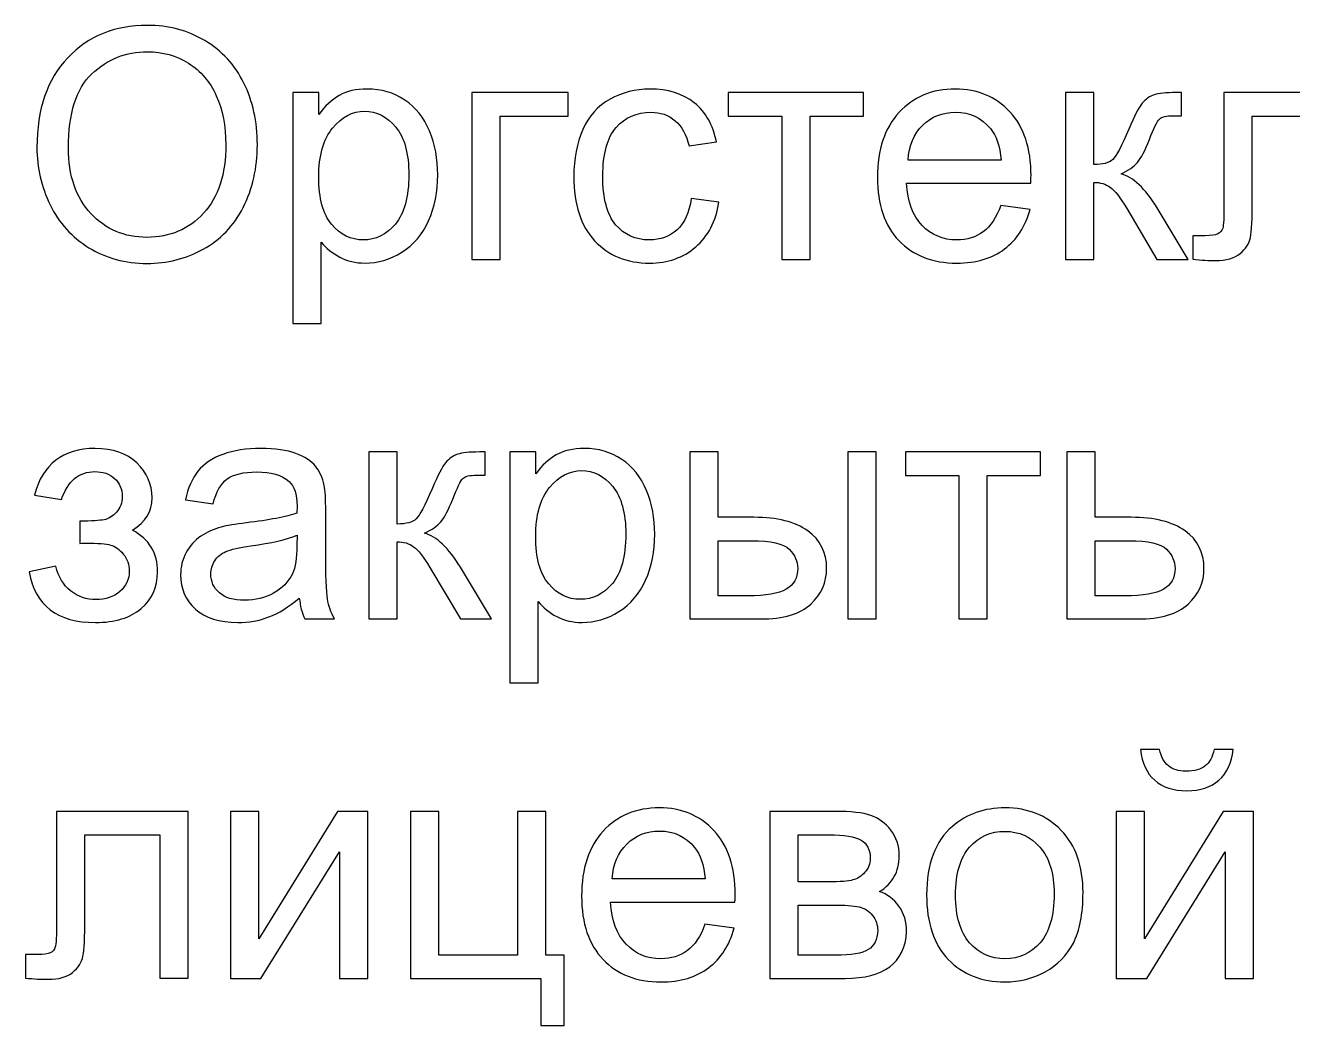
# Model space of a CAD drawing. Header units: millimetres. Extents: x 395 to 1406, y -158 to 315.
# Drawn here: x 408.47 to 441.99, y 244.56 to 271.02 of the extents above; entities that cross this region are included whole.
import ezdxf

# ---------------------------------------------------------------- set-up
doc = ezdxf.new("R2010")
doc.units = ezdxf.units.MM
doc.header["$MEASUREMENT"] = 0
doc.layers.add('Roja', color=1, linetype='Continuous')

msp = doc.modelspace()

# ---------------------------------------------------------------- linework, layer by layer
at = {"layer": 'Roja', "color": 1}
for points, knots in [([(408.775, 267.7933), (408.775, 268.8031), (409.0473, 269.5944), (409.5904, 270.166), (409.5904, 270.166), (410.1336, 270.7375), (410.8343, 271.0226), (411.6937, 271.0226), (411.6937, 271.0226), (412.2568, 271.0226), (412.7631, 270.8879), (413.2155, 270.6198), (413.2155, 270.6198), (413.6665, 270.3518), (414.0111, 269.9774), (414.248, 269.4966), (414.248, 269.4966), (414.4848, 269.0172), (414.604, 268.4726), (414.604, 267.8642), (414.604, 267.8642), (414.604, 267.2472), (414.4792, 266.6941), (414.2295, 266.2077), (414.2295, 266.2077), (413.9799, 265.7198), (413.6268, 265.351), (413.1701, 265.1014), (413.1701, 265.1014), (412.712, 264.8504), (412.2185, 264.7256), (411.6895, 264.7256), (411.6895, 264.7256), (411.1151, 264.7256), (410.6031, 264.8646), (410.1507, 265.1411), (410.1507, 265.1411), (409.6997, 265.4177), (409.3564, 265.7949), (409.1238, 266.2743), (409.1238, 266.2743), (408.8913, 266.7523), (408.775, 267.2586), (408.775, 267.7933)], [0, 0, 0, 0, 0.0833333, 0.0833333, 0.0833333, 0.0833333, 0.1666667, 0.1666667, 0.1666667, 0.1666667, 0.25, 0.25, 0.25, 0.25, 0.3333333, 0.3333333, 0.3333333, 0.3333333, 0.4166667, 0.4166667, 0.4166667, 0.4166667, 0.5, 0.5, 0.5, 0.5, 0.5833333, 0.5833333, 0.5833333, 0.5833333, 0.6666667, 0.6666667, 0.6666667, 0.6666667, 0.75, 0.75, 0.75, 0.75, 0.8333333, 0.8333333, 0.8333333, 0.8333333, 1, 1, 1, 1]), ([(409.6089, 267.7791), (409.6089, 267.0458), (409.806, 266.4686), (410.2003, 266.0474), (410.2003, 266.0474), (410.5946, 265.6262), (411.0895, 265.4149), (411.6852, 265.4149), (411.6852, 265.4149), (412.2922, 265.4149), (412.79, 265.6276), (413.1829, 266.0531), (413.1829, 266.0531), (413.5743, 266.4785), (413.77, 267.0827), (413.77, 267.8656), (413.77, 267.8656), (413.77, 268.3606), (413.6864, 268.7931), (413.519, 269.1619), (413.519, 269.1619), (413.3516, 269.5306), (413.1063, 269.8171), (412.7843, 270.0199), (412.7843, 270.0199), (412.461, 270.2227), (412.0993, 270.3248), (411.698, 270.3248), (411.698, 270.3248), (411.1278, 270.3248), (410.6371, 270.1291), (410.2258, 269.7377), (410.2258, 269.7377), (409.8145, 269.3462), (409.6089, 268.6938), (409.6089, 267.7791)], [0, 0, 0, 0, 0.1, 0.1, 0.1, 0.1, 0.2, 0.2, 0.2, 0.2, 0.3, 0.3, 0.3, 0.3, 0.4, 0.4, 0.4, 0.4, 0.5, 0.5, 0.5, 0.5, 0.6, 0.6, 0.6, 0.6, 0.7, 0.7, 0.7, 0.7, 0.8, 0.8, 0.8, 0.8, 1, 1, 1, 1]), ([(415.5471, 263.1343), (415.5471, 263.1343), (415.5471, 269.2441), (415.5471, 269.2441), (415.5471, 269.2441), (415.5471, 269.2441), (416.2279, 269.2441), (416.2279, 269.2441), (416.2279, 269.2441), (416.2279, 269.2441), (416.2279, 268.6641), (416.2279, 268.6641), (416.2279, 268.6641), (416.3881, 268.8881), (416.5697, 269.0569), (416.7725, 269.169), (416.7725, 269.169), (416.9739, 269.281), (417.2192, 269.3377), (417.5071, 269.3377), (417.5071, 269.3377), (417.8844, 269.3377), (418.2163, 269.2413), (418.5042, 269.047), (418.5042, 269.047), (418.7921, 268.8541), (419.0091, 268.5804), (419.1566, 268.2287), (419.1566, 268.2287), (419.3027, 267.8755), (419.3764, 267.4898), (419.3764, 267.0685), (419.3764, 267.0685), (419.3764, 266.6189), (419.2956, 266.2133), (419.1339, 265.8517), (419.1339, 265.8517), (418.9722, 265.4914), (418.7368, 265.2149), (418.4276, 265.022), (418.4276, 265.022), (418.1198, 264.8305), (417.7951, 264.7341), (417.4547, 264.7341), (417.4547, 264.7341), (417.2051, 264.7341), (416.981, 264.7866), (416.7838, 264.8915), (416.7838, 264.8915), (416.5853, 264.9965), (416.4236, 265.1284), (416.296, 265.2886), (416.296, 265.2886), (416.296, 265.2886), (416.296, 263.1343), (416.296, 263.1343), (416.296, 263.1343), (416.296, 263.1343), (415.5471, 263.1343), (415.5471, 263.1343)], [0, 0, 0, 0, 0.0625, 0.0625, 0.0625, 0.0625, 0.125, 0.125, 0.125, 0.125, 0.1875, 0.1875, 0.1875, 0.1875, 0.25, 0.25, 0.25, 0.25, 0.3125, 0.3125, 0.3125, 0.3125, 0.375, 0.375, 0.375, 0.375, 0.4375, 0.4375, 0.4375, 0.4375, 0.5, 0.5, 0.5, 0.5, 0.5625, 0.5625, 0.5625, 0.5625, 0.625, 0.625, 0.625, 0.625, 0.6875, 0.6875, 0.6875, 0.6875, 0.75, 0.75, 0.75, 0.75, 0.8125, 0.8125, 0.8125, 0.8125, 0.875, 0.875, 0.875, 0.875, 1, 1, 1, 1]), ([(420.2798, 269.2441), (420.2798, 269.2441), (422.8242, 269.2441), (422.8242, 269.2441), (422.8242, 269.2441), (422.8242, 269.2441), (422.8242, 268.6229), (422.8242, 268.6229), (422.8242, 268.6229), (422.8242, 268.6229), (421.0287, 268.6229), (421.0287, 268.6229), (421.0287, 268.6229), (421.0287, 268.6229), (421.0287, 264.8277), (421.0287, 264.8277), (421.0287, 264.8277), (421.0287, 264.8277), (420.2798, 264.8277), (420.2798, 264.8277), (420.2798, 264.8277), (420.2798, 264.8277), (420.2798, 269.2441), (420.2798, 269.2441)], [0, 0, 0, 0, 0.1428571, 0.1428571, 0.1428571, 0.1428572, 0.2857143, 0.2857143, 0.2857143, 0.2857143, 0.4285714, 0.4285714, 0.4285714, 0.4285714, 0.5714286, 0.5714286, 0.5714286, 0.5714286, 0.7142857, 0.7142857, 0.7142857, 0.7142857, 1, 1, 1, 1]), ([(426.0804, 266.4445), (426.0804, 266.4445), (426.8123, 266.3424), (426.8123, 266.3424), (426.8123, 266.3424), (426.7314, 265.8389), (426.5272, 265.4461), (426.1967, 265.161), (426.1967, 265.161), (425.8663, 264.8759), (425.4593, 264.7341), (424.9785, 264.7341), (424.9785, 264.7341), (424.3757, 264.7341), (423.8907, 264.9312), (423.5248, 265.3255), (423.5248, 265.3255), (423.1574, 265.7198), (422.9745, 266.2842), (422.9745, 267.0189), (422.9745, 267.0189), (422.9745, 267.4954), (423.0539, 267.911), (423.2113, 268.2684), (423.2113, 268.2684), (423.3688, 268.6244), (423.6084, 268.8924), (423.9318, 269.0697), (423.9318, 269.0697), (424.2537, 269.2484), (424.604, 269.3377), (424.9841, 269.3377), (424.9841, 269.3377), (425.4621, 269.3377), (425.8549, 269.2172), (426.1585, 268.9747), (426.1585, 268.9747), (426.4634, 268.7321), (426.6591, 268.3875), (426.7442, 267.9422), (426.7442, 267.9422), (426.7442, 267.9422), (426.0209, 267.8316), (426.0209, 267.8316), (426.0209, 267.8316), (425.9514, 268.128), (425.8294, 268.3506), (425.6521, 268.501), (425.6521, 268.501), (425.4763, 268.6499), (425.2635, 268.7251), (425.0139, 268.7251), (425.0139, 268.7251), (424.6367, 268.7251), (424.3303, 268.5903), (424.0935, 268.3208), (424.0935, 268.3208), (423.858, 268.05), (423.7403, 267.6245), (423.7403, 267.0402), (423.7403, 267.0402), (423.7403, 266.4473), (423.8538, 266.0176), (424.0807, 265.7496), (424.0807, 265.7496), (424.3091, 265.4815), (424.6055, 265.3468), (424.97, 265.3468), (424.97, 265.3468), (425.265, 265.3468), (425.5103, 265.4361), (425.706, 265.6162), (425.706, 265.6162), (425.9032, 265.7949), (426.028, 266.0715), (426.0804, 266.4445)], [0, 0, 0, 0, 0.05, 0.05, 0.05, 0.05, 0.1, 0.1, 0.1, 0.1, 0.15, 0.15, 0.15, 0.15, 0.2, 0.2, 0.2, 0.2, 0.25, 0.25, 0.25, 0.25, 0.3, 0.3, 0.3, 0.3, 0.35, 0.35, 0.35, 0.35, 0.4, 0.4, 0.4, 0.4, 0.45, 0.45, 0.45, 0.45, 0.5, 0.5, 0.5, 0.5, 0.55, 0.55, 0.55, 0.55, 0.6, 0.6, 0.6, 0.6, 0.65, 0.65, 0.65, 0.65, 0.7, 0.7, 0.7, 0.7, 0.75, 0.75, 0.75, 0.75, 0.8, 0.8, 0.8, 0.8, 0.85, 0.85, 0.85, 0.85, 0.9, 0.9, 0.9, 0.9, 1, 1, 1, 1]), ([(427.059, 269.2441), (427.059, 269.2441), (430.633, 269.2441), (430.633, 269.2441), (430.633, 269.2441), (430.633, 269.2441), (430.633, 268.6229), (430.633, 268.6229), (430.633, 268.6229), (430.633, 268.6229), (429.2204, 268.6229), (429.2204, 268.6229), (429.2204, 268.6229), (429.2204, 268.6229), (429.2204, 264.8277), (429.2204, 264.8277), (429.2204, 264.8277), (429.2204, 264.8277), (428.4716, 264.8277), (428.4716, 264.8277), (428.4716, 264.8277), (428.4716, 264.8277), (428.4716, 268.6229), (428.4716, 268.6229), (428.4716, 268.6229), (428.4716, 268.6229), (427.059, 268.6229), (427.059, 268.6229), (427.059, 268.6229), (427.059, 268.6229), (427.059, 269.2441), (427.059, 269.2441)], [0, 0, 0, 0, 0.1111111, 0.1111111, 0.1111111, 0.1111111, 0.2222222, 0.2222222, 0.2222222, 0.2222222, 0.3333333, 0.3333333, 0.3333333, 0.3333333, 0.4444444, 0.4444444, 0.4444444, 0.4444445, 0.5555556, 0.5555556, 0.5555556, 0.5555556, 0.6666667, 0.6666667, 0.6666667, 0.6666667, 0.7777778, 0.7777778, 0.7777778, 0.7777778, 1, 1, 1, 1]), ([(434.2652, 266.2573), (434.2652, 266.2573), (435.0396, 266.1552), (435.0396, 266.1552), (435.0396, 266.1552), (434.919, 265.7056), (434.6935, 265.3553), (434.3645, 265.1071), (434.3645, 265.1071), (434.0354, 264.8589), (433.6156, 264.7341), (433.1036, 264.7341), (433.1036, 264.7341), (432.4598, 264.7341), (431.9492, 264.9327), (431.5719, 265.3298), (431.5719, 265.3298), (431.1947, 265.7255), (431.0061, 266.2828), (431.0061, 266.999), (431.0061, 266.999), (431.0061, 267.7394), (431.1961, 268.3152), (431.5776, 268.7236), (431.5776, 268.7236), (431.9591, 269.1335), (432.4541, 269.3377), (433.0625, 269.3377), (433.0625, 269.3377), (433.6511, 269.3377), (434.1319, 269.1378), (434.5049, 268.7364), (434.5049, 268.7364), (434.8779, 268.335), (435.0651, 267.7706), (435.0651, 267.043), (435.0651, 267.043), (435.0651, 266.999), (435.0637, 266.9324), (435.0608, 266.8445), (435.0608, 266.8445), (435.0608, 266.8445), (431.7719, 266.8445), (431.7719, 266.8445), (431.7719, 266.8445), (431.8003, 266.3608), (431.9364, 265.9892), (432.1832, 265.7325), (432.1832, 265.7325), (432.4286, 265.4758), (432.7363, 265.3468), (433.1036, 265.3468), (433.1036, 265.3468), (433.3774, 265.3468), (433.6114, 265.4191), (433.8043, 265.5638), (433.8043, 265.5638), (433.9986, 265.7084), (434.1517, 265.9396), (434.2652, 266.2573)], [0, 0, 0, 0, 0.0625, 0.0625, 0.0625, 0.0625, 0.125, 0.125, 0.125, 0.125, 0.1875, 0.1875, 0.1875, 0.1875, 0.25, 0.25, 0.25, 0.25, 0.3125, 0.3125, 0.3125, 0.3125, 0.375, 0.375, 0.375, 0.375, 0.4375, 0.4375, 0.4375, 0.4375, 0.5, 0.5, 0.5, 0.5, 0.5625, 0.5625, 0.5625, 0.5625, 0.625, 0.625, 0.625, 0.625, 0.6875, 0.6875, 0.6875, 0.6875, 0.75, 0.75, 0.75, 0.75, 0.8125, 0.8125, 0.8125, 0.8125, 0.875, 0.875, 0.875, 0.875, 1, 1, 1, 1]), ([(435.977, 269.2441), (435.977, 269.2441), (436.7259, 269.2441), (436.7259, 269.2441), (436.7259, 269.2441), (436.7259, 269.2441), (436.7259, 267.338), (436.7259, 267.338), (436.7259, 267.338), (436.9641, 267.338), (437.1315, 267.3834), (437.2279, 267.4756), (437.2279, 267.4756), (437.3229, 267.5663), (437.4633, 267.8316), (437.6506, 268.2726), (437.6506, 268.2726), (437.7981, 268.6215), (437.9172, 268.8513), (438.008, 268.9619), (438.008, 268.9619), (438.1001, 269.0725), (438.2051, 269.1477), (438.3242, 269.186), (438.3242, 269.186), (438.4448, 269.2243), (438.6362, 269.2441), (438.8986, 269.2441), (438.8986, 269.2441), (438.8986, 269.2441), (439.0489, 269.2441), (439.0489, 269.2441), (439.0489, 269.2441), (439.0489, 269.2441), (439.0489, 268.6272), (439.0489, 268.6272), (439.0489, 268.6272), (439.0489, 268.6272), (438.8405, 268.6314), (438.8405, 268.6314), (438.8405, 268.6314), (438.6433, 268.6314), (438.5171, 268.6017), (438.4618, 268.5435), (438.4618, 268.5435), (438.4036, 268.4825), (438.3143, 268.301), (438.1952, 267.9989), (438.1952, 267.9989), (438.0817, 267.7096), (437.9782, 267.5096), (437.8831, 267.399), (437.8831, 267.399), (437.7895, 267.2884), (437.6435, 267.1877), (437.4463, 267.0955), (437.4463, 267.0955), (437.7683, 267.009), (438.086, 266.7097), (438.398, 266.1963), (438.398, 266.1963), (438.398, 266.1963), (439.2191, 264.8277), (439.2191, 264.8277), (439.2191, 264.8277), (439.2191, 264.8277), (438.3966, 264.8277), (438.3966, 264.8277), (438.3966, 264.8277), (438.3966, 264.8277), (437.5867, 266.1921), (437.5867, 266.1921), (437.5867, 266.1921), (437.4236, 266.4686), (437.2818, 266.6502), (437.1613, 266.7381), (437.1613, 266.7381), (437.0393, 266.826), (436.8946, 266.87), (436.7259, 266.87), (436.7259, 266.87), (436.7259, 266.87), (436.7259, 264.8277), (436.7259, 264.8277), (436.7259, 264.8277), (436.7259, 264.8277), (435.977, 264.8277), (435.977, 264.8277), (435.977, 264.8277), (435.977, 264.8277), (435.977, 269.2441), (435.977, 269.2441)], [0, 0, 0, 0, 0.0416667, 0.0416667, 0.0416667, 0.0416667, 0.0833333, 0.0833333, 0.0833333, 0.0833333, 0.125, 0.125, 0.125, 0.125, 0.1666667, 0.1666667, 0.1666667, 0.1666667, 0.2083333, 0.2083333, 0.2083333, 0.2083333, 0.25, 0.25, 0.25, 0.25, 0.2916667, 0.2916667, 0.2916667, 0.2916667, 0.3333333, 0.3333333, 0.3333333, 0.3333333, 0.375, 0.375, 0.375, 0.375, 0.4166667, 0.4166667, 0.4166667, 0.4166667, 0.4583333, 0.4583333, 0.4583333, 0.4583333, 0.5, 0.5, 0.5, 0.5, 0.5416667, 0.5416667, 0.5416667, 0.5416667, 0.5833333, 0.5833333, 0.5833333, 0.5833333, 0.625, 0.625, 0.625, 0.625, 0.6666667, 0.6666667, 0.6666667, 0.6666667, 0.7083333, 0.7083333, 0.7083333, 0.7083333, 0.75, 0.75, 0.75, 0.75, 0.7916667, 0.7916667, 0.7916667, 0.7916667, 0.8333333, 0.8333333, 0.8333333, 0.8333333, 0.875, 0.875, 0.875, 0.875, 0.9166667, 0.9166667, 0.9166667, 0.9166667, 1, 1, 1, 1]), ([(440.1693, 269.2441), (440.1693, 269.2441), (443.6497, 269.2441), (443.6497, 269.2441), (443.6497, 269.2441), (443.6497, 269.2441), (443.6497, 264.832), (443.6497, 264.832), (443.6497, 264.832), (443.6497, 264.832), (442.9009, 264.832), (442.9009, 264.832), (442.9009, 264.832), (442.9009, 264.832), (442.9009, 268.6229), (442.9009, 268.6229), (442.9009, 268.6229), (442.9009, 268.6229), (440.9182, 268.6229), (440.9182, 268.6229), (440.9182, 268.6229), (440.9182, 268.6229), (440.9182, 266.4261), (440.9182, 266.4261), (440.9182, 266.4261), (440.9182, 265.9141), (440.9012, 265.5765), (440.8685, 265.412), (440.8685, 265.412), (440.8345, 265.2489), (440.7437, 265.1071), (440.5948, 264.9851), (440.5948, 264.9851), (440.4445, 264.8632), (440.2289, 264.8022), (439.9467, 264.8022), (439.9467, 264.8022), (439.7722, 264.8022), (439.5708, 264.8135), (439.3439, 264.8348), (439.3439, 264.8348), (439.3439, 264.8348), (439.3439, 265.4574), (439.3439, 265.4574), (439.3439, 265.4574), (439.3439, 265.4574), (439.6715, 265.4574), (439.6715, 265.4574), (439.6715, 265.4574), (439.8261, 265.4574), (439.9367, 265.473), (440.0034, 265.5056), (440.0034, 265.5056), (440.0701, 265.5368), (440.114, 265.5879), (440.1367, 265.6574), (440.1367, 265.6574), (440.158, 265.7269), (440.1693, 265.9524), (440.1693, 266.3339), (440.1693, 266.3339), (440.1693, 266.3339), (440.1693, 269.2441), (440.1693, 269.2441)], [0, 0, 0, 0, 0.0588235, 0.0588235, 0.0588235, 0.0588235, 0.1176471, 0.1176471, 0.1176471, 0.1176471, 0.1764706, 0.1764706, 0.1764706, 0.1764706, 0.2352941, 0.2352941, 0.2352941, 0.2352941, 0.2941176, 0.2941176, 0.2941176, 0.2941177, 0.3529412, 0.3529412, 0.3529412, 0.3529412, 0.4117647, 0.4117647, 0.4117647, 0.4117647, 0.4705882, 0.4705882, 0.4705882, 0.4705882, 0.5294118, 0.5294118, 0.5294118, 0.5294118, 0.5882353, 0.5882353, 0.5882353, 0.5882353, 0.6470588, 0.6470588, 0.6470588, 0.6470588, 0.7058824, 0.7058824, 0.7058824, 0.7058824, 0.7647059, 0.7647059, 0.7647059, 0.7647059, 0.8235294, 0.8235294, 0.8235294, 0.8235294, 0.8823529, 0.8823529, 0.8823529, 0.882353, 1, 1, 1, 1]), ([(416.2279, 267.009), (416.2279, 266.4431), (416.3428, 266.0247), (416.5711, 265.7538), (416.5711, 265.7538), (416.8009, 265.4829), (417.0788, 265.3468), (417.405, 265.3468), (417.405, 265.3468), (417.7369, 265.3468), (418.0206, 265.4872), (418.256, 265.768), (418.256, 265.768), (418.4928, 266.0488), (418.6105, 266.4828), (418.6105, 267.0714), (418.6105, 267.0714), (418.6105, 267.633), (418.4957, 268.0528), (418.2645, 268.3322), (418.2645, 268.3322), (418.0333, 268.6116), (417.7582, 268.7506), (417.4377, 268.7506), (417.4377, 268.7506), (417.12, 268.7506), (416.8392, 268.6017), (416.5952, 268.3052), (416.5952, 268.3052), (416.3499, 268.0074), (416.2279, 267.5763), (416.2279, 267.009)], [0, 0, 0, 0, 0.1111111, 0.1111111, 0.1111111, 0.1111111, 0.2222222, 0.2222222, 0.2222222, 0.2222222, 0.3333333, 0.3333333, 0.3333333, 0.3333333, 0.4444444, 0.4444444, 0.4444444, 0.4444445, 0.5555556, 0.5555556, 0.5555556, 0.5555556, 0.6666667, 0.6666667, 0.6666667, 0.6666667, 0.7777778, 0.7777778, 0.7777778, 0.7777778, 1, 1, 1, 1]), ([(431.8145, 267.4571), (431.8145, 267.4571), (434.2737, 267.4571), (434.2737, 267.4571), (434.2737, 267.4571), (434.2411, 267.8287), (434.1461, 268.1067), (433.9915, 268.2925), (433.9915, 268.2925), (433.7546, 268.5804), (433.4454, 268.7251), (433.0668, 268.7251), (433.0668, 268.7251), (432.7236, 268.7251), (432.4356, 268.6102), (432.2016, 268.3804), (432.2016, 268.3804), (431.969, 268.1507), (431.84, 267.8429), (431.8145, 267.4571)], [0, 0, 0, 0, 0.1666667, 0.1666667, 0.1666667, 0.1666667, 0.3333333, 0.3333333, 0.3333333, 0.3333333, 0.5, 0.5, 0.5, 0.5, 0.6666667, 0.6666667, 0.6666667, 0.6666667, 1, 1, 1, 1]), ([(409.9067, 257.3209), (409.9067, 257.3209), (409.9067, 257.9081), (409.9067, 257.9081), (409.9067, 257.9081), (410.2216, 257.9109), (410.4371, 257.9237), (410.5506, 257.945), (410.5506, 257.945), (410.6655, 257.9677), (410.7747, 258.0329), (410.8768, 258.1435), (410.8768, 258.1435), (410.9789, 258.2541), (411.03, 258.3917), (411.03, 258.5576), (411.03, 258.5576), (411.03, 258.7576), (410.9633, 258.9193), (410.8286, 259.0384), (410.8286, 259.0384), (410.6938, 259.159), (410.5208, 259.2186), (410.3067, 259.2186), (410.3067, 259.2186), (409.8854, 259.2186), (409.5904, 258.9718), (409.4217, 258.4782), (409.4217, 258.4782), (409.4217, 258.4782), (408.7069, 258.5974), (408.7069, 258.5974), (408.7069, 258.5974), (408.9281, 259.4199), (409.4642, 259.8312), (410.3123, 259.8312), (410.3123, 259.8312), (410.7832, 259.8312), (411.1519, 259.7036), (411.42, 259.4469), (411.42, 259.4469), (411.688, 259.1902), (411.8214, 258.8838), (411.8214, 258.5279), (411.8214, 258.5279), (411.8214, 258.169), (411.6469, 257.8826), (411.2994, 257.6712), (411.2994, 257.6712), (411.5221, 257.5521), (411.688, 257.4004), (411.8001, 257.216), (411.8001, 257.216), (411.9107, 257.0316), (411.966, 256.8132), (411.966, 256.5608), (411.966, 256.5608), (411.966, 256.1651), (411.8214, 255.8445), (411.5335, 255.5978), (411.5335, 255.5978), (411.2441, 255.351), (410.8413, 255.2276), (410.3223, 255.2276), (410.3223, 255.2276), (409.3153, 255.2276), (408.731, 255.6729), (408.5707, 256.5636), (408.5707, 256.5636), (408.5707, 256.5636), (409.277, 256.7168), (409.277, 256.7168), (409.277, 256.7168), (409.3408, 256.4359), (409.4699, 256.2175), (409.6656, 256.0629), (409.6656, 256.0629), (409.8613, 255.9084), (410.084, 255.8318), (410.3364, 255.8318), (410.3364, 255.8318), (410.5889, 255.8318), (410.7988, 255.9027), (410.9662, 256.0459), (410.9662, 256.0459), (411.1335, 256.1878), (411.2172, 256.3693), (411.2172, 256.5905), (411.2172, 256.5905), (411.2172, 256.7621), (411.1647, 256.9111), (411.0598, 257.0387), (411.0598, 257.0387), (410.9548, 257.1663), (410.8428, 257.2458), (410.7236, 257.277), (410.7236, 257.277), (410.6045, 257.3096), (410.3889, 257.3252), (410.0769, 257.3252), (410.0769, 257.3252), (410.0514, 257.3252), (409.9947, 257.3238), (409.9067, 257.3209)], [0, 0, 0, 0, 0.037037, 0.037037, 0.037037, 0.037037, 0.0740741, 0.0740741, 0.0740741, 0.0740741, 0.1111111, 0.1111111, 0.1111111, 0.1111111, 0.1481481, 0.1481481, 0.1481481, 0.1481482, 0.1851852, 0.1851852, 0.1851852, 0.1851852, 0.2222222, 0.2222222, 0.2222222, 0.2222222, 0.2592593, 0.2592593, 0.2592593, 0.2592593, 0.2962963, 0.2962963, 0.2962963, 0.2962963, 0.3333333, 0.3333333, 0.3333333, 0.3333333, 0.3703704, 0.3703704, 0.3703704, 0.3703704, 0.4074074, 0.4074074, 0.4074074, 0.4074074, 0.4444444, 0.4444444, 0.4444444, 0.4444445, 0.4814815, 0.4814815, 0.4814815, 0.4814815, 0.5185185, 0.5185185, 0.5185185, 0.5185185, 0.5555556, 0.5555556, 0.5555556, 0.5555556, 0.5925926, 0.5925926, 0.5925926, 0.5925926, 0.6296296, 0.6296296, 0.6296296, 0.6296296, 0.6666667, 0.6666667, 0.6666667, 0.6666667, 0.7037037, 0.7037037, 0.7037037, 0.7037037, 0.7407407, 0.7407407, 0.7407407, 0.7407408, 0.7777778, 0.7777778, 0.7777778, 0.7777778, 0.8148148, 0.8148148, 0.8148148, 0.8148148, 0.8518519, 0.8518519, 0.8518519, 0.8518519, 0.8888889, 0.8888889, 0.8888889, 0.8888889, 0.9259259, 0.9259259, 0.9259259, 0.9259259, 1, 1, 1, 1]), ([(415.7144, 255.8743), (415.4365, 255.6375), (415.1684, 255.4715), (414.9117, 255.3737), (414.9117, 255.3737), (414.655, 255.2758), (414.3799, 255.2276), (414.0849, 255.2276), (414.0849, 255.2276), (413.5998, 255.2276), (413.2268, 255.3453), (412.9659, 255.5822), (412.9659, 255.5822), (412.7049, 255.8176), (412.5744, 256.1197), (412.5744, 256.487), (412.5744, 256.487), (412.5744, 256.7026), (412.6241, 256.8997), (412.7219, 257.0784), (412.7219, 257.0784), (412.8212, 257.2571), (412.9503, 257.3989), (413.1091, 257.5067), (413.1091, 257.5067), (413.2694, 257.6145), (413.4481, 257.6968), (413.6481, 257.7521), (413.6481, 257.7521), (413.7956, 257.7904), (414.0182, 257.8272), (414.3146, 257.8641), (414.3146, 257.8641), (414.9188, 257.935), (415.3656, 258.0215), (415.6506, 258.1208), (415.6506, 258.1208), (415.6535, 258.2229), (415.6549, 258.2882), (415.6549, 258.3151), (415.6549, 258.3151), (415.6549, 258.6186), (415.584, 258.8328), (415.4421, 258.9576), (415.4421, 258.9576), (415.2507, 259.1264), (414.9656, 259.21), (414.5884, 259.21), (414.5884, 259.21), (414.2352, 259.21), (413.9743, 259.1476), (413.8069, 259.0243), (413.8069, 259.0243), (413.6381, 258.9009), (413.5147, 258.6825), (413.4339, 258.3676), (413.4339, 258.3676), (413.4339, 258.3676), (412.7021, 258.4697), (412.7021, 258.4697), (412.7021, 258.4697), (412.7687, 258.7831), (412.8779, 259.037), (413.0311, 259.2299), (413.0311, 259.2299), (413.1843, 259.4228), (413.4055, 259.5703), (413.6949, 259.6752), (413.6949, 259.6752), (413.9828, 259.7788), (414.3189, 259.8312), (414.699, 259.8312), (414.699, 259.8312), (415.0762, 259.8312), (415.384, 259.7873), (415.6208, 259.6979), (415.6208, 259.6979), (415.8563, 259.6086), (416.0307, 259.4979), (416.1413, 259.3632), (416.1413, 259.3632), (416.252, 259.2285), (416.33, 259.0583), (416.3754, 258.8526), (416.3754, 258.8526), (416.3995, 258.725), (416.4122, 258.4952), (416.4122, 258.1648), (416.4122, 258.1648), (416.4122, 258.1648), (416.4122, 257.172), (416.4122, 257.172), (416.4122, 257.172), (416.4122, 256.4785), (416.4278, 256.0403), (416.459, 255.8545), (416.459, 255.8545), (416.4888, 255.6687), (416.5512, 255.4914), (416.642, 255.3212), (416.642, 255.3212), (416.642, 255.3212), (415.8591, 255.3212), (415.8591, 255.3212), (415.8591, 255.3212), (415.7839, 255.4786), (415.7357, 255.663), (415.7144, 255.8743)], [0, 0, 0, 0, 0.0357143, 0.0357143, 0.0357143, 0.0357143, 0.0714286, 0.0714286, 0.0714286, 0.0714286, 0.1071429, 0.1071429, 0.1071429, 0.1071429, 0.1428571, 0.1428571, 0.1428571, 0.1428572, 0.1785714, 0.1785714, 0.1785714, 0.1785714, 0.2142857, 0.2142857, 0.2142857, 0.2142857, 0.25, 0.25, 0.25, 0.25, 0.2857143, 0.2857143, 0.2857143, 0.2857143, 0.3214286, 0.3214286, 0.3214286, 0.3214286, 0.3571429, 0.3571429, 0.3571429, 0.3571429, 0.3928571, 0.3928571, 0.3928571, 0.3928572, 0.4285714, 0.4285714, 0.4285714, 0.4285714, 0.4642857, 0.4642857, 0.4642857, 0.4642857, 0.5, 0.5, 0.5, 0.5, 0.5357143, 0.5357143, 0.5357143, 0.5357143, 0.5714286, 0.5714286, 0.5714286, 0.5714286, 0.6071429, 0.6071429, 0.6071429, 0.6071429, 0.6428571, 0.6428571, 0.6428571, 0.6428572, 0.6785714, 0.6785714, 0.6785714, 0.6785714, 0.7142857, 0.7142857, 0.7142857, 0.7142857, 0.75, 0.75, 0.75, 0.75, 0.7857143, 0.7857143, 0.7857143, 0.7857143, 0.8214286, 0.8214286, 0.8214286, 0.8214286, 0.8571429, 0.8571429, 0.8571429, 0.8571429, 0.8928571, 0.8928571, 0.8928571, 0.8928572, 0.9285714, 0.9285714, 0.9285714, 0.9285714, 1, 1, 1, 1]), ([(421.2853, 253.6278), (421.2853, 253.6278), (421.2853, 259.7376), (421.2853, 259.7376), (421.2853, 259.7376), (421.2853, 259.7376), (421.9661, 259.7376), (421.9661, 259.7376), (421.9661, 259.7376), (421.9661, 259.7376), (421.9661, 259.1576), (421.9661, 259.1576), (421.9661, 259.1576), (422.1263, 259.3816), (422.3079, 259.5504), (422.5107, 259.6625), (422.5107, 259.6625), (422.7121, 259.7745), (422.9574, 259.8312), (423.2453, 259.8312), (423.2453, 259.8312), (423.6226, 259.8312), (423.9545, 259.7348), (424.2424, 259.5405), (424.2424, 259.5405), (424.5303, 259.3476), (424.7473, 259.0739), (424.8948, 258.7222), (424.8948, 258.7222), (425.0409, 258.369), (425.1146, 257.9833), (425.1146, 257.562), (425.1146, 257.562), (425.1146, 257.1124), (425.0338, 256.7068), (424.8721, 256.3452), (424.8721, 256.3452), (424.7104, 255.9849), (424.475, 255.7084), (424.1658, 255.5155), (424.1658, 255.5155), (423.858, 255.324), (423.5333, 255.2276), (423.1929, 255.2276), (423.1929, 255.2276), (422.9433, 255.2276), (422.7192, 255.2801), (422.522, 255.385), (422.522, 255.385), (422.3235, 255.49), (422.1618, 255.6219), (422.0342, 255.7821), (422.0342, 255.7821), (422.0342, 255.7821), (422.0342, 253.6278), (422.0342, 253.6278), (422.0342, 253.6278), (422.0342, 253.6278), (421.2853, 253.6278), (421.2853, 253.6278)], [0, 0, 0, 0, 0.0625, 0.0625, 0.0625, 0.0625, 0.125, 0.125, 0.125, 0.125, 0.1875, 0.1875, 0.1875, 0.1875, 0.25, 0.25, 0.25, 0.25, 0.3125, 0.3125, 0.3125, 0.3125, 0.375, 0.375, 0.375, 0.375, 0.4375, 0.4375, 0.4375, 0.4375, 0.5, 0.5, 0.5, 0.5, 0.5625, 0.5625, 0.5625, 0.5625, 0.625, 0.625, 0.625, 0.625, 0.6875, 0.6875, 0.6875, 0.6875, 0.75, 0.75, 0.75, 0.75, 0.8125, 0.8125, 0.8125, 0.8125, 0.875, 0.875, 0.875, 0.875, 1, 1, 1, 1]), ([(417.5539, 259.7376), (417.5539, 259.7376), (418.3028, 259.7376), (418.3028, 259.7376), (418.3028, 259.7376), (418.3028, 259.7376), (418.3028, 257.8315), (418.3028, 257.8315), (418.3028, 257.8315), (418.541, 257.8315), (418.7084, 257.8769), (418.8048, 257.9691), (418.8048, 257.9691), (418.8998, 258.0598), (419.0402, 258.3251), (419.2275, 258.7661), (419.2275, 258.7661), (419.375, 259.115), (419.4941, 259.3448), (419.5849, 259.4554), (419.5849, 259.4554), (419.677, 259.566), (419.782, 259.6412), (419.9011, 259.6795), (419.9011, 259.6795), (420.0217, 259.7178), (420.2131, 259.7376), (420.4755, 259.7376), (420.4755, 259.7376), (420.4755, 259.7376), (420.6258, 259.7376), (420.6258, 259.7376), (420.6258, 259.7376), (420.6258, 259.7376), (420.6258, 259.1207), (420.6258, 259.1207), (420.6258, 259.1207), (420.6258, 259.1207), (420.4174, 259.1249), (420.4174, 259.1249), (420.4174, 259.1249), (420.2202, 259.1249), (420.094, 259.0952), (420.0387, 259.037), (420.0387, 259.037), (419.9805, 258.976), (419.8912, 258.7945), (419.7721, 258.4924), (419.7721, 258.4924), (419.6586, 258.2031), (419.5551, 258.0031), (419.46, 257.8925), (419.46, 257.8925), (419.3664, 257.7819), (419.2204, 257.6812), (419.0232, 257.589), (419.0232, 257.589), (419.3452, 257.5025), (419.6629, 257.2032), (419.9749, 256.6898), (419.9749, 256.6898), (419.9749, 256.6898), (420.796, 255.3212), (420.796, 255.3212), (420.796, 255.3212), (420.796, 255.3212), (419.9735, 255.3212), (419.9735, 255.3212), (419.9735, 255.3212), (419.9735, 255.3212), (419.1636, 256.6856), (419.1636, 256.6856), (419.1636, 256.6856), (419.0005, 256.9621), (418.8587, 257.1437), (418.7382, 257.2316), (418.7382, 257.2316), (418.6162, 257.3195), (418.4715, 257.3635), (418.3028, 257.3635), (418.3028, 257.3635), (418.3028, 257.3635), (418.3028, 255.3212), (418.3028, 255.3212), (418.3028, 255.3212), (418.3028, 255.3212), (417.5539, 255.3212), (417.5539, 255.3212), (417.5539, 255.3212), (417.5539, 255.3212), (417.5539, 259.7376), (417.5539, 259.7376)], [0, 0, 0, 0, 0.0416667, 0.0416667, 0.0416667, 0.0416667, 0.0833333, 0.0833333, 0.0833333, 0.0833333, 0.125, 0.125, 0.125, 0.125, 0.1666667, 0.1666667, 0.1666667, 0.1666667, 0.2083333, 0.2083333, 0.2083333, 0.2083333, 0.25, 0.25, 0.25, 0.25, 0.2916667, 0.2916667, 0.2916667, 0.2916667, 0.3333333, 0.3333333, 0.3333333, 0.3333333, 0.375, 0.375, 0.375, 0.375, 0.4166667, 0.4166667, 0.4166667, 0.4166667, 0.4583333, 0.4583333, 0.4583333, 0.4583333, 0.5, 0.5, 0.5, 0.5, 0.5416667, 0.5416667, 0.5416667, 0.5416667, 0.5833333, 0.5833333, 0.5833333, 0.5833333, 0.625, 0.625, 0.625, 0.625, 0.6666667, 0.6666667, 0.6666667, 0.6666667, 0.7083333, 0.7083333, 0.7083333, 0.7083333, 0.75, 0.75, 0.75, 0.75, 0.7916667, 0.7916667, 0.7916667, 0.7916667, 0.8333333, 0.8333333, 0.8333333, 0.8333333, 0.875, 0.875, 0.875, 0.875, 0.9166667, 0.9166667, 0.9166667, 0.9166667, 1, 1, 1, 1]), ([(426.0436, 259.7376), (426.0436, 259.7376), (426.7924, 259.7376), (426.7924, 259.7376), (426.7924, 259.7376), (426.7924, 259.7376), (426.7924, 258.0102), (426.7924, 258.0102), (426.7924, 258.0102), (426.7924, 258.0102), (427.7369, 258.0102), (427.7369, 258.0102), (427.7369, 258.0102), (428.3539, 258.0102), (428.8276, 257.8911), (429.1609, 257.6514), (429.1609, 257.6514), (429.4942, 257.4117), (429.6601, 257.0812), (429.6601, 256.66), (429.6601, 256.66), (429.6601, 256.2913), (429.5211, 255.9764), (429.2431, 255.7141), (429.2431, 255.7141), (428.9652, 255.4517), (428.5212, 255.3212), (427.91, 255.3212), (427.91, 255.3212), (427.91, 255.3212), (426.0436, 255.3212), (426.0436, 255.3212), (426.0436, 255.3212), (426.0436, 255.3212), (426.0436, 259.7376), (426.0436, 259.7376)], [0, 0, 0, 0, 0.1, 0.1, 0.1, 0.1, 0.2, 0.2, 0.2, 0.2, 0.3, 0.3, 0.3, 0.3, 0.4, 0.4, 0.4, 0.4, 0.5, 0.5, 0.5, 0.5, 0.6, 0.6, 0.6, 0.6, 0.7, 0.7, 0.7, 0.7, 0.8, 0.8, 0.8, 0.8, 1, 1, 1, 1]), ([(430.2217, 259.7376), (430.2217, 259.7376), (430.9706, 259.7376), (430.9706, 259.7376), (430.9706, 259.7376), (430.9706, 259.7376), (430.9706, 255.3212), (430.9706, 255.3212), (430.9706, 255.3212), (430.9706, 255.3212), (430.2217, 255.3212), (430.2217, 255.3212), (430.2217, 255.3212), (430.2217, 255.3212), (430.2217, 259.7376), (430.2217, 259.7376)], [0, 0, 0, 0, 0.2, 0.2, 0.2, 0.2, 0.4, 0.4, 0.4, 0.4, 0.6, 0.6, 0.6, 0.6, 1, 1, 1, 1]), ([(431.7435, 259.7376), (431.7435, 259.7376), (435.3175, 259.7376), (435.3175, 259.7376), (435.3175, 259.7376), (435.3175, 259.7376), (435.3175, 259.1164), (435.3175, 259.1164), (435.3175, 259.1164), (435.3175, 259.1164), (433.9049, 259.1164), (433.9049, 259.1164), (433.9049, 259.1164), (433.9049, 259.1164), (433.9049, 255.3212), (433.9049, 255.3212), (433.9049, 255.3212), (433.9049, 255.3212), (433.1561, 255.3212), (433.1561, 255.3212), (433.1561, 255.3212), (433.1561, 255.3212), (433.1561, 259.1164), (433.1561, 259.1164), (433.1561, 259.1164), (433.1561, 259.1164), (431.7435, 259.1164), (431.7435, 259.1164), (431.7435, 259.1164), (431.7435, 259.1164), (431.7435, 259.7376), (431.7435, 259.7376)], [0, 0, 0, 0, 0.1111111, 0.1111111, 0.1111111, 0.1111111, 0.2222222, 0.2222222, 0.2222222, 0.2222222, 0.3333333, 0.3333333, 0.3333333, 0.3333333, 0.4444444, 0.4444444, 0.4444444, 0.4444445, 0.5555556, 0.5555556, 0.5555556, 0.5555556, 0.6666667, 0.6666667, 0.6666667, 0.6666667, 0.7777778, 0.7777778, 0.7777778, 0.7777778, 1, 1, 1, 1]), ([(436.0153, 259.7376), (436.0153, 259.7376), (436.7641, 259.7376), (436.7641, 259.7376), (436.7641, 259.7376), (436.7641, 259.7376), (436.7641, 258.0102), (436.7641, 258.0102), (436.7641, 258.0102), (436.7641, 258.0102), (437.7115, 258.0102), (437.7115, 258.0102), (437.7115, 258.0102), (438.3299, 258.0102), (438.805, 257.8911), (439.1397, 257.6514), (439.1397, 257.6514), (439.473, 257.4117), (439.6404, 257.0812), (439.6404, 256.66), (439.6404, 256.66), (439.6404, 256.2913), (439.5014, 255.9764), (439.222, 255.7141), (439.222, 255.7141), (438.944, 255.4517), (438.4987, 255.3212), (437.886, 255.3212), (437.886, 255.3212), (437.886, 255.3212), (436.0153, 255.3212), (436.0153, 255.3212), (436.0153, 255.3212), (436.0153, 255.3212), (436.0153, 259.7376), (436.0153, 259.7376)], [0, 0, 0, 0, 0.1, 0.1, 0.1, 0.1, 0.2, 0.2, 0.2, 0.2, 0.3, 0.3, 0.3, 0.3, 0.4, 0.4, 0.4, 0.4, 0.5, 0.5, 0.5, 0.5, 0.6, 0.6, 0.6, 0.6, 0.7, 0.7, 0.7, 0.7, 0.8, 0.8, 0.8, 0.8, 1, 1, 1, 1]), ([(421.9661, 257.5025), (421.9661, 256.9366), (422.081, 256.5182), (422.3093, 256.2473), (422.3093, 256.2473), (422.5391, 255.9764), (422.817, 255.8403), (423.1432, 255.8403), (423.1432, 255.8403), (423.4751, 255.8403), (423.7588, 255.9807), (423.9942, 256.2615), (423.9942, 256.2615), (424.231, 256.5423), (424.3487, 256.9763), (424.3487, 257.5649), (424.3487, 257.5649), (424.3487, 258.1265), (424.2339, 258.5463), (424.0027, 258.8257), (424.0027, 258.8257), (423.7715, 259.1051), (423.4964, 259.2441), (423.1759, 259.2441), (423.1759, 259.2441), (422.8582, 259.2441), (422.5774, 259.0952), (422.3334, 258.7987), (422.3334, 258.7987), (422.0881, 258.5009), (421.9661, 258.0698), (421.9661, 257.5025)], [0, 0, 0, 0, 0.1111111, 0.1111111, 0.1111111, 0.1111111, 0.2222222, 0.2222222, 0.2222222, 0.2222222, 0.3333333, 0.3333333, 0.3333333, 0.3333333, 0.4444444, 0.4444444, 0.4444444, 0.4444445, 0.5555556, 0.5555556, 0.5555556, 0.5555556, 0.6666667, 0.6666667, 0.6666667, 0.6666667, 0.7777778, 0.7777778, 0.7777778, 0.7777778, 1, 1, 1, 1]), ([(415.6549, 257.5337), (415.3826, 257.423), (414.9741, 257.3294), (414.4295, 257.2529), (414.4295, 257.2529), (414.1203, 257.2089), (413.9019, 257.1593), (413.7743, 257.1039), (413.7743, 257.1039), (413.6466, 257.0486), (413.5488, 256.9678), (413.4793, 256.8628), (413.4793, 256.8628), (413.4098, 256.7565), (413.3743, 256.6388), (413.3743, 256.5083), (413.3743, 256.5083), (413.3743, 256.3111), (413.4495, 256.1452), (413.6013, 256.0133), (413.6013, 256.0133), (413.753, 255.8814), (413.9743, 255.8148), (414.265, 255.8148), (414.265, 255.8148), (414.5529, 255.8148), (414.8096, 255.8772), (415.0351, 256.0034), (415.0351, 256.0034), (415.2592, 256.1282), (415.4251, 256.2998), (415.5301, 256.5168), (415.5301, 256.5168), (415.6109, 256.6856), (415.6506, 256.9338), (415.6506, 257.2614), (415.6506, 257.2614), (415.6506, 257.2614), (415.6549, 257.5337), (415.6549, 257.5337)], [0, 0, 0, 0, 0.0909091, 0.0909091, 0.0909091, 0.0909091, 0.1818182, 0.1818182, 0.1818182, 0.1818182, 0.2727273, 0.2727273, 0.2727273, 0.2727273, 0.3636364, 0.3636364, 0.3636364, 0.3636364, 0.4545455, 0.4545455, 0.4545455, 0.4545455, 0.5454545, 0.5454545, 0.5454545, 0.5454546, 0.6363636, 0.6363636, 0.6363636, 0.6363636, 0.7272727, 0.7272727, 0.7272727, 0.7272727, 0.8181818, 0.8181818, 0.8181818, 0.8181818, 1, 1, 1, 1]), ([(426.7924, 255.9339), (426.7924, 255.9339), (427.5781, 255.9339), (427.5781, 255.9339), (427.5781, 255.9339), (428.0504, 255.9339), (428.3893, 255.992), (428.5907, 256.1083), (428.5907, 256.1083), (428.7935, 256.2246), (428.8942, 256.4062), (428.8942, 256.6529), (428.8942, 256.6529), (428.8942, 256.8444), (428.8191, 257.0146), (428.6702, 257.1649), (428.6702, 257.1649), (428.5198, 257.3138), (428.1894, 257.389), (427.6774, 257.389), (427.6774, 257.389), (427.6774, 257.389), (426.7924, 257.389), (426.7924, 257.389), (426.7924, 257.389), (426.7924, 257.389), (426.7924, 255.9339), (426.7924, 255.9339)], [0, 0, 0, 0, 0.125, 0.125, 0.125, 0.125, 0.25, 0.25, 0.25, 0.25, 0.375, 0.375, 0.375, 0.375, 0.5, 0.5, 0.5, 0.5, 0.625, 0.625, 0.625, 0.625, 0.75, 0.75, 0.75, 0.75, 1, 1, 1, 1]), ([(436.7641, 255.9339), (436.7641, 255.9339), (437.5527, 255.9339), (437.5527, 255.9339), (437.5527, 255.9339), (438.0278, 255.9339), (438.3668, 255.992), (438.5696, 256.1083), (438.5696, 256.1083), (438.7724, 256.2246), (438.8745, 256.4062), (438.8745, 256.6529), (438.8745, 256.6529), (438.8745, 256.8444), (438.7993, 257.0146), (438.649, 257.1649), (438.649, 257.1649), (438.4987, 257.3138), (438.1668, 257.389), (437.652, 257.389), (437.652, 257.389), (437.652, 257.389), (436.7641, 257.389), (436.7641, 257.389), (436.7641, 257.389), (436.7641, 257.389), (436.7641, 255.9339), (436.7641, 255.9339)], [0, 0, 0, 0, 0.125, 0.125, 0.125, 0.125, 0.25, 0.25, 0.25, 0.25, 0.375, 0.375, 0.375, 0.375, 0.5, 0.5, 0.5, 0.5, 0.625, 0.625, 0.625, 0.625, 0.75, 0.75, 0.75, 0.75, 1, 1, 1, 1]), ([(439.9056, 251.865), (439.9056, 251.865), (440.4162, 251.865), (440.4162, 251.865), (440.4162, 251.865), (440.3751, 251.5146), (440.2474, 251.2452), (440.0347, 251.058), (440.0347, 251.058), (439.8219, 250.8693), (439.5397, 250.7757), (439.1866, 250.7757), (439.1866, 250.7757), (438.832, 250.7757), (438.5483, 250.8693), (438.337, 251.0551), (438.337, 251.0551), (438.1257, 251.2423), (437.9981, 251.5118), (437.9569, 251.865), (437.9569, 251.865), (437.9569, 251.865), (438.4675, 251.865), (438.4675, 251.865), (438.4675, 251.865), (438.5058, 251.6735), (438.5838, 251.5302), (438.6987, 251.4366), (438.6987, 251.4366), (438.8136, 251.3416), (438.9696, 251.2948), (439.1639, 251.2948), (439.1639, 251.2948), (439.3894, 251.2948), (439.5596, 251.3402), (439.6744, 251.4324), (439.6744, 251.4324), (439.7893, 251.5232), (439.8673, 251.6678), (439.9056, 251.865)], [0, 0, 0, 0, 0.0909091, 0.0909091, 0.0909091, 0.0909091, 0.1818182, 0.1818182, 0.1818182, 0.1818182, 0.2727273, 0.2727273, 0.2727273, 0.2727273, 0.3636364, 0.3636364, 0.3636364, 0.3636364, 0.4545455, 0.4545455, 0.4545455, 0.4545455, 0.5454545, 0.5454545, 0.5454545, 0.5454546, 0.6363636, 0.6363636, 0.6363636, 0.6363636, 0.7272727, 0.7272727, 0.7272727, 0.7272727, 0.8181818, 0.8181818, 0.8181818, 0.8181818, 1, 1, 1, 1]), ([(409.294, 250.2311), (409.294, 250.2311), (412.7744, 250.2311), (412.7744, 250.2311), (412.7744, 250.2311), (412.7744, 250.2311), (412.7744, 245.819), (412.7744, 245.819), (412.7744, 245.819), (412.7744, 245.819), (412.0256, 245.819), (412.0256, 245.819), (412.0256, 245.819), (412.0256, 245.819), (412.0256, 249.6099), (412.0256, 249.6099), (412.0256, 249.6099), (412.0256, 249.6099), (410.0429, 249.6099), (410.0429, 249.6099), (410.0429, 249.6099), (410.0429, 249.6099), (410.0429, 247.4131), (410.0429, 247.4131), (410.0429, 247.4131), (410.0429, 246.9011), (410.0259, 246.5635), (409.9932, 246.399), (409.9932, 246.399), (409.9592, 246.2359), (409.8684, 246.0941), (409.7195, 245.9721), (409.7195, 245.9721), (409.5692, 245.8502), (409.3536, 245.7892), (409.0714, 245.7892), (409.0714, 245.7892), (408.8969, 245.7892), (408.6955, 245.8005), (408.4686, 245.8218), (408.4686, 245.8218), (408.4686, 245.8218), (408.4686, 246.4444), (408.4686, 246.4444), (408.4686, 246.4444), (408.4686, 246.4444), (408.7962, 246.4444), (408.7962, 246.4444), (408.7962, 246.4444), (408.9508, 246.4444), (409.0614, 246.46), (409.1281, 246.4926), (409.1281, 246.4926), (409.1948, 246.5238), (409.2387, 246.5749), (409.2614, 246.6444), (409.2614, 246.6444), (409.2827, 246.7139), (409.294, 246.9394), (409.294, 247.3209), (409.294, 247.3209), (409.294, 247.3209), (409.294, 250.2311), (409.294, 250.2311)], [0, 0, 0, 0, 0.0588235, 0.0588235, 0.0588235, 0.0588235, 0.1176471, 0.1176471, 0.1176471, 0.1176471, 0.1764706, 0.1764706, 0.1764706, 0.1764706, 0.2352941, 0.2352941, 0.2352941, 0.2352941, 0.2941176, 0.2941176, 0.2941176, 0.2941177, 0.3529412, 0.3529412, 0.3529412, 0.3529412, 0.4117647, 0.4117647, 0.4117647, 0.4117647, 0.4705882, 0.4705882, 0.4705882, 0.4705882, 0.5294118, 0.5294118, 0.5294118, 0.5294118, 0.5882353, 0.5882353, 0.5882353, 0.5882353, 0.6470588, 0.6470588, 0.6470588, 0.6470588, 0.7058824, 0.7058824, 0.7058824, 0.7058824, 0.7647059, 0.7647059, 0.7647059, 0.7647059, 0.8235294, 0.8235294, 0.8235294, 0.8235294, 0.8823529, 0.8823529, 0.8823529, 0.882353, 1, 1, 1, 1]), ([(413.8934, 250.2311), (413.8934, 250.2311), (414.6423, 250.2311), (414.6423, 250.2311), (414.6423, 250.2311), (414.6423, 250.2311), (414.6423, 246.8628), (414.6423, 246.8628), (414.6423, 246.8628), (414.6423, 246.8628), (416.7228, 250.2311), (416.7228, 250.2311), (416.7228, 250.2311), (416.7228, 250.2311), (417.527, 250.2311), (417.527, 250.2311), (417.527, 250.2311), (417.527, 250.2311), (417.527, 245.8147), (417.527, 245.8147), (417.527, 245.8147), (417.527, 245.8147), (416.7781, 245.8147), (416.7781, 245.8147), (416.7781, 245.8147), (416.7781, 245.8147), (416.7781, 249.1618), (416.7781, 249.1618), (416.7781, 249.1618), (416.7781, 249.1618), (414.7004, 245.8147), (414.7004, 245.8147), (414.7004, 245.8147), (414.7004, 245.8147), (413.8934, 245.8147), (413.8934, 245.8147), (413.8934, 245.8147), (413.8934, 245.8147), (413.8934, 250.2311), (413.8934, 250.2311)], [0, 0, 0, 0, 0.0909091, 0.0909091, 0.0909091, 0.0909091, 0.1818182, 0.1818182, 0.1818182, 0.1818182, 0.2727273, 0.2727273, 0.2727273, 0.2727273, 0.3636364, 0.3636364, 0.3636364, 0.3636364, 0.4545455, 0.4545455, 0.4545455, 0.4545455, 0.5454545, 0.5454545, 0.5454545, 0.5454546, 0.6363636, 0.6363636, 0.6363636, 0.6363636, 0.7272727, 0.7272727, 0.7272727, 0.7272727, 0.8181818, 0.8181818, 0.8181818, 0.8181818, 1, 1, 1, 1]), ([(418.6559, 250.2311), (418.6559, 250.2311), (419.4048, 250.2311), (419.4048, 250.2311), (419.4048, 250.2311), (419.4048, 250.2311), (419.4048, 246.4274), (419.4048, 246.4274), (419.4048, 246.4274), (419.4048, 246.4274), (421.4811, 246.4274), (421.4811, 246.4274), (421.4811, 246.4274), (421.4811, 246.4274), (421.4811, 250.2311), (421.4811, 250.2311), (421.4811, 250.2311), (421.4811, 250.2311), (422.2299, 250.2311), (422.2299, 250.2311), (422.2299, 250.2311), (422.2299, 250.2311), (422.2299, 246.4274), (422.2299, 246.4274), (422.2299, 246.4274), (422.2299, 246.4274), (422.715, 246.4274), (422.715, 246.4274), (422.715, 246.4274), (422.715, 246.4274), (422.715, 244.5638), (422.715, 244.5638), (422.715, 244.5638), (422.715, 244.5638), (422.1023, 244.5638), (422.1023, 244.5638), (422.1023, 244.5638), (422.1023, 244.5638), (422.1023, 245.8147), (422.1023, 245.8147), (422.1023, 245.8147), (422.1023, 245.8147), (418.6559, 245.8147), (418.6559, 245.8147), (418.6559, 245.8147), (418.6559, 245.8147), (418.6559, 250.2311), (418.6559, 250.2311)], [0, 0, 0, 0, 0.0769231, 0.0769231, 0.0769231, 0.0769231, 0.1538462, 0.1538462, 0.1538462, 0.1538462, 0.2307692, 0.2307692, 0.2307692, 0.2307692, 0.3076923, 0.3076923, 0.3076923, 0.3076923, 0.3846154, 0.3846154, 0.3846154, 0.3846154, 0.4615385, 0.4615385, 0.4615385, 0.4615385, 0.5384615, 0.5384615, 0.5384615, 0.5384615, 0.6153846, 0.6153846, 0.6153846, 0.6153846, 0.6923077, 0.6923077, 0.6923077, 0.6923077, 0.7692308, 0.7692308, 0.7692308, 0.7692308, 0.8461538, 0.8461538, 0.8461538, 0.8461539, 1, 1, 1, 1]), ([(426.4393, 247.2443), (426.4393, 247.2443), (427.2137, 247.1422), (427.2137, 247.1422), (427.2137, 247.1422), (427.0931, 246.6926), (426.8676, 246.3423), (426.5386, 246.0941), (426.5386, 246.0941), (426.2095, 245.8459), (425.7897, 245.7211), (425.2777, 245.7211), (425.2777, 245.7211), (424.6339, 245.7211), (424.1233, 245.9197), (423.746, 246.3168), (423.746, 246.3168), (423.3688, 246.7125), (423.1802, 247.2698), (423.1802, 247.986), (423.1802, 247.986), (423.1802, 248.7264), (423.3702, 249.3022), (423.7517, 249.7106), (423.7517, 249.7106), (424.1332, 250.1205), (424.6282, 250.3247), (425.2366, 250.3247), (425.2366, 250.3247), (425.8252, 250.3247), (426.306, 250.1248), (426.679, 249.7234), (426.679, 249.7234), (427.052, 249.322), (427.2392, 248.7576), (427.2392, 248.03), (427.2392, 248.03), (427.2392, 247.986), (427.2378, 247.9194), (427.2349, 247.8315), (427.2349, 247.8315), (427.2349, 247.8315), (423.946, 247.8315), (423.946, 247.8315), (423.946, 247.8315), (423.9744, 247.3478), (424.1105, 246.9762), (424.3573, 246.7195), (424.3573, 246.7195), (424.6027, 246.4628), (424.9104, 246.3338), (425.2777, 246.3338), (425.2777, 246.3338), (425.5515, 246.3338), (425.7855, 246.4061), (425.9784, 246.5508), (425.9784, 246.5508), (426.1727, 246.6954), (426.3258, 246.9266), (426.4393, 247.2443)], [0, 0, 0, 0, 0.0625, 0.0625, 0.0625, 0.0625, 0.125, 0.125, 0.125, 0.125, 0.1875, 0.1875, 0.1875, 0.1875, 0.25, 0.25, 0.25, 0.25, 0.3125, 0.3125, 0.3125, 0.3125, 0.375, 0.375, 0.375, 0.375, 0.4375, 0.4375, 0.4375, 0.4375, 0.5, 0.5, 0.5, 0.5, 0.5625, 0.5625, 0.5625, 0.5625, 0.625, 0.625, 0.625, 0.625, 0.6875, 0.6875, 0.6875, 0.6875, 0.75, 0.75, 0.75, 0.75, 0.8125, 0.8125, 0.8125, 0.8125, 0.875, 0.875, 0.875, 0.875, 1, 1, 1, 1]), ([(428.1596, 250.2311), (428.1596, 250.2311), (429.8828, 250.2311), (429.8828, 250.2311), (429.8828, 250.2311), (430.3054, 250.2311), (430.6203, 250.1957), (430.8274, 250.1248), (430.8274, 250.1248), (431.033, 250.0538), (431.2103, 249.9248), (431.3578, 249.7362), (431.3578, 249.7362), (431.5067, 249.5461), (431.5804, 249.3206), (431.5804, 249.0568), (431.5804, 249.0568), (431.5804, 248.8455), (431.5365, 248.6611), (431.45, 248.5051), (431.45, 248.5051), (431.362, 248.3477), (431.2316, 248.2158), (431.0557, 248.1108), (431.0557, 248.1108), (431.2628, 248.0414), (431.4344, 247.9123), (431.5719, 247.7222), (431.5719, 247.7222), (431.7081, 247.5336), (431.7762, 247.3081), (431.7762, 247.0486), (431.7762, 247.0486), (431.7492, 246.6302), (431.5989, 246.3196), (431.328, 246.1182), (431.328, 246.1182), (431.0571, 245.9154), (430.6628, 245.8147), (430.1466, 245.8147), (430.1466, 245.8147), (430.1466, 245.8147), (428.1596, 245.8147), (428.1596, 245.8147), (428.1596, 245.8147), (428.1596, 245.8147), (428.1596, 250.2311), (428.1596, 250.2311)], [0, 0, 0, 0, 0.0769231, 0.0769231, 0.0769231, 0.0769231, 0.1538462, 0.1538462, 0.1538462, 0.1538462, 0.2307692, 0.2307692, 0.2307692, 0.2307692, 0.3076923, 0.3076923, 0.3076923, 0.3076923, 0.3846154, 0.3846154, 0.3846154, 0.3846154, 0.4615385, 0.4615385, 0.4615385, 0.4615385, 0.5384615, 0.5384615, 0.5384615, 0.5384615, 0.6153846, 0.6153846, 0.6153846, 0.6153846, 0.6923077, 0.6923077, 0.6923077, 0.6923077, 0.7692308, 0.7692308, 0.7692308, 0.7692308, 0.8461538, 0.8461538, 0.8461538, 0.8461539, 1, 1, 1, 1]), ([(432.3052, 248.0229), (432.3052, 248.8384), (432.5321, 249.4426), (432.9874, 249.8354), (432.9874, 249.8354), (433.3661, 250.1616), (433.8298, 250.3247), (434.3759, 250.3247), (434.3759, 250.3247), (434.9815, 250.3247), (435.4778, 250.1262), (435.8636, 249.7291), (435.8636, 249.7291), (436.2479, 249.3334), (436.4408, 248.7845), (436.4408, 248.0853), (436.4408, 248.0853), (436.4408, 247.518), (436.3557, 247.0727), (436.1855, 246.7479), (436.1855, 246.7479), (436.0154, 246.4231), (435.7672, 246.1707), (435.441, 245.9906), (435.441, 245.9906), (435.1162, 245.8104), (434.7602, 245.7211), (434.3759, 245.7211), (434.3759, 245.7211), (433.7575, 245.7211), (433.2583, 245.9182), (432.8768, 246.3139), (432.8768, 246.3139), (432.4953, 246.7096), (432.3052, 247.2798), (432.3052, 248.0229)], [0, 0, 0, 0, 0.1, 0.1, 0.1, 0.1, 0.2, 0.2, 0.2, 0.2, 0.3, 0.3, 0.3, 0.3, 0.4, 0.4, 0.4, 0.4, 0.5, 0.5, 0.5, 0.5, 0.6, 0.6, 0.6, 0.6, 0.7, 0.7, 0.7, 0.7, 0.8, 0.8, 0.8, 0.8, 1, 1, 1, 1]), ([(437.3187, 250.2311), (437.3187, 250.2311), (438.0676, 250.2311), (438.0676, 250.2311), (438.0676, 250.2311), (438.0676, 250.2311), (438.0676, 246.8628), (438.0676, 246.8628), (438.0676, 246.8628), (438.0676, 246.8628), (440.1481, 250.2311), (440.1481, 250.2311), (440.1481, 250.2311), (440.1481, 250.2311), (440.9523, 250.2311), (440.9523, 250.2311), (440.9523, 250.2311), (440.9523, 250.2311), (440.9523, 245.8147), (440.9523, 245.8147), (440.9523, 245.8147), (440.9523, 245.8147), (440.2034, 245.8147), (440.2034, 245.8147), (440.2034, 245.8147), (440.2034, 245.8147), (440.2034, 249.1618), (440.2034, 249.1618), (440.2034, 249.1618), (440.2034, 249.1618), (438.1257, 245.8147), (438.1257, 245.8147), (438.1257, 245.8147), (438.1257, 245.8147), (437.3187, 245.8147), (437.3187, 245.8147), (437.3187, 245.8147), (437.3187, 245.8147), (437.3187, 250.2311), (437.3187, 250.2311)], [0, 0, 0, 0, 0.0909091, 0.0909091, 0.0909091, 0.0909091, 0.1818182, 0.1818182, 0.1818182, 0.1818182, 0.2727273, 0.2727273, 0.2727273, 0.2727273, 0.3636364, 0.3636364, 0.3636364, 0.3636364, 0.4545455, 0.4545455, 0.4545455, 0.4545455, 0.5454545, 0.5454545, 0.5454545, 0.5454546, 0.6363636, 0.6363636, 0.6363636, 0.6363636, 0.7272727, 0.7272727, 0.7272727, 0.7272727, 0.8181818, 0.8181818, 0.8181818, 0.8181818, 1, 1, 1, 1]), ([(423.9886, 248.4441), (423.9886, 248.4441), (426.4478, 248.4441), (426.4478, 248.4441), (426.4478, 248.4441), (426.4152, 248.8157), (426.3202, 249.0937), (426.1656, 249.2795), (426.1656, 249.2795), (425.9287, 249.5674), (425.6195, 249.7121), (425.2409, 249.7121), (425.2409, 249.7121), (424.8977, 249.7121), (424.6097, 249.5972), (424.3757, 249.3674), (424.3757, 249.3674), (424.1431, 249.1377), (424.0141, 248.8299), (423.9886, 248.4441)], [0, 0, 0, 0, 0.1666667, 0.1666667, 0.1666667, 0.1666667, 0.3333333, 0.3333333, 0.3333333, 0.3333333, 0.5, 0.5, 0.5, 0.5, 0.6666667, 0.6666667, 0.6666667, 0.6666667, 1, 1, 1, 1]), ([(433.0711, 248.0215), (433.0711, 247.457), (433.1945, 247.0344), (433.4412, 246.755), (433.4412, 246.755), (433.6894, 246.4742), (434, 246.3338), (434.3759, 246.3338), (434.3759, 246.3338), (434.7474, 246.3338), (435.0566, 246.4742), (435.3048, 246.7564), (435.3048, 246.7564), (435.5516, 247.0386), (435.675, 247.4684), (435.675, 248.0456), (435.675, 248.0456), (435.675, 248.5902), (435.5502, 249.0029), (435.302, 249.2823), (435.302, 249.2823), (435.0538, 249.5631), (434.7446, 249.7035), (434.3759, 249.7035), (434.3759, 249.7035), (434, 249.7035), (433.6894, 249.5646), (433.4412, 249.2852), (433.4412, 249.2852), (433.1945, 249.0058), (433.0711, 248.5845), (433.0711, 248.0215)], [0, 0, 0, 0, 0.1111111, 0.1111111, 0.1111111, 0.1111111, 0.2222222, 0.2222222, 0.2222222, 0.2222222, 0.3333333, 0.3333333, 0.3333333, 0.3333333, 0.4444444, 0.4444444, 0.4444444, 0.4444445, 0.5555556, 0.5555556, 0.5555556, 0.5555556, 0.6666667, 0.6666667, 0.6666667, 0.6666667, 0.7777778, 0.7777778, 0.7777778, 0.7777778, 1, 1, 1, 1]), ([(428.9085, 248.3675), (428.9085, 248.3675), (429.7027, 248.3675), (429.7027, 248.3675), (429.7027, 248.3675), (430.019, 248.3675), (430.2374, 248.3846), (430.3551, 248.4172), (430.3551, 248.4172), (430.4742, 248.4512), (430.5806, 248.5179), (430.6742, 248.62), (430.6742, 248.62), (430.7678, 248.7207), (430.8146, 248.8427), (430.8146, 248.9845), (430.8146, 248.9845), (430.8146, 249.2185), (430.7323, 249.3802), (430.5692, 249.4724), (430.5692, 249.4724), (430.4047, 249.5646), (430.1239, 249.6099), (429.7268, 249.6099), (429.7268, 249.6099), (429.7268, 249.6099), (428.9085, 249.6099), (428.9085, 249.6099), (428.9085, 249.6099), (428.9085, 249.6099), (428.9085, 248.3675), (428.9085, 248.3675)], [0, 0, 0, 0, 0.1111111, 0.1111111, 0.1111111, 0.1111111, 0.2222222, 0.2222222, 0.2222222, 0.2222222, 0.3333333, 0.3333333, 0.3333333, 0.3333333, 0.4444444, 0.4444444, 0.4444444, 0.4444445, 0.5555556, 0.5555556, 0.5555556, 0.5555556, 0.6666667, 0.6666667, 0.6666667, 0.6666667, 0.7777778, 0.7777778, 0.7777778, 0.7777778, 1, 1, 1, 1]), ([(428.9085, 246.4274), (428.9085, 246.4274), (429.8913, 246.4274), (429.8913, 246.4274), (429.8913, 246.4274), (430.3139, 246.4274), (430.6047, 246.477), (430.7621, 246.5749), (430.7621, 246.5749), (430.9195, 246.6742), (431.0018, 246.8429), (431.0103, 247.0855), (431.0103, 247.0855), (431.0103, 247.2259), (430.9649, 247.3578), (430.8742, 247.4783), (430.8742, 247.4783), (430.782, 247.5989), (430.6628, 247.6754), (430.5168, 247.7066), (430.5168, 247.7066), (430.3707, 247.7393), (430.1352, 247.7549), (429.8119, 247.7549), (429.8119, 247.7549), (429.8119, 247.7549), (428.9085, 247.7549), (428.9085, 247.7549), (428.9085, 247.7549), (428.9085, 247.7549), (428.9085, 246.4274), (428.9085, 246.4274)], [0, 0, 0, 0, 0.1111111, 0.1111111, 0.1111111, 0.1111111, 0.2222222, 0.2222222, 0.2222222, 0.2222222, 0.3333333, 0.3333333, 0.3333333, 0.3333333, 0.4444444, 0.4444444, 0.4444444, 0.4444445, 0.5555556, 0.5555556, 0.5555556, 0.5555556, 0.6666667, 0.6666667, 0.6666667, 0.6666667, 0.7777778, 0.7777778, 0.7777778, 0.7777778, 1, 1, 1, 1])]:
    msp.add_open_spline(points, degree=3, knots=knots, dxfattribs=at)

doc.saveas('drawing.dxf')
